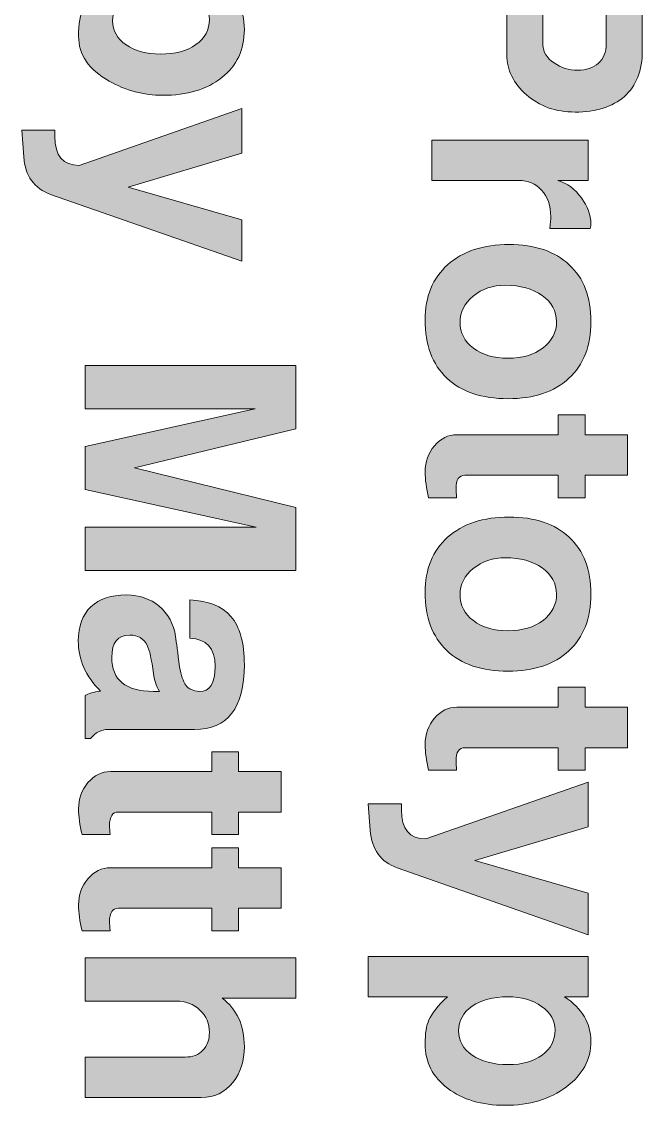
# Model space of a CAD drawing. Header units: inches. Extents: x 0.5 to 38, y -22.4 to -0.5.
# Drawn here: x 1.2889 to 1.5576, y -20.9242 to -20.4549 of the extents above; entities that cross this region are included whole.
import ezdxf

# ---------------------------------------------------------------- set-up
doc = ezdxf.new("R2010")
doc.units = ezdxf.units.IN
doc.header["$MEASUREMENT"] = 0
doc.layers.add('Layer 3', color=7, linetype='Continuous')

# ---------------------------------------------------------------- blocks, each defined once
blk = doc.blocks.new('block 6')
at = {"layer": 'Layer 3', "true_color": 0xed1f24}
h = blk.add_hatch(color=240, dxfattribs=at)
h.dxf.hatch_style = 2
edge = h.paths.add_edge_path()
edge.add_spline(control_points=[(1.34995, -20.48676), (1.34178, -20.48676), (1.33407, -20.48473), (1.32682, -20.48065), (1.31799, -20.47564), (1.31357, -20.46914), (1.31357, -20.46114), (1.31357, -20.45597), (1.31432, -20.45171), (1.31582, -20.44839), (1.31724, -20.44548), (1.31961, -20.4426), (1.32294, -20.43977), (1.32294, -20.43977), (1.31645, -20.43977), (1.31645, -20.43977), (1.31645, -20.43977), (1.31645, -20.42227), (1.31645, -20.42227), (1.31645, -20.42227), (1.40757, -20.42227), (1.40757, -20.42227), (1.40757, -20.42227), (1.40757, -20.43977), (1.40757, -20.43977), (1.40757, -20.43977), (1.3752, -20.43977), (1.3752, -20.43977), (1.38194, -20.44301), (1.38532, -20.44919), (1.38532, -20.45827), (1.38532, -20.46701), (1.38207, -20.47396), (1.37557, -20.47909), (1.36907, -20.48421), (1.36053, -20.48676), (1.34995, -20.48676)], knot_values=[0, 0, 0, 0, 1, 1, 1, 2, 2, 2, 3, 3, 3, 4, 4, 4, 5, 5, 5, 6, 6, 6, 7, 7, 7, 8, 8, 8, 9, 9, 9, 10, 10, 10, 11, 11, 11, 12, 12, 12, 12], degree=3, periodic=1)
edge = h.paths.add_edge_path()
edge.add_spline(control_points=[(1.34894, -20.46889), (1.35536, -20.46889), (1.36051, -20.46753), (1.36439, -20.46479), (1.36826, -20.46205), (1.3702, -20.45844), (1.3702, -20.45395), (1.3702, -20.45006), (1.36822, -20.44672), (1.36426, -20.44393), (1.3603, -20.44116), (1.35532, -20.43977), (1.34932, -20.43977), (1.34315, -20.43977), (1.33811, -20.44113), (1.33419, -20.44387), (1.33028, -20.44661), (1.32832, -20.45017), (1.32832, -20.45458), (1.32832, -20.45881), (1.33026, -20.46225), (1.33413, -20.46491), (1.33801, -20.46756), (1.34295, -20.46889), (1.34894, -20.46889)], knot_values=[0, 0, 0, 0, 1, 1, 1, 2, 2, 2, 3, 3, 3, 4, 4, 4, 5, 5, 5, 6, 6, 6, 7, 7, 7, 8, 8, 8, 8], degree=3, periodic=1)
h = blk.add_hatch(color=240, dxfattribs=at)
h.dxf.hatch_style = 2
edge = h.paths.add_edge_path()
edge.add_spline(control_points=[(1.52844, -20.49402), (1.52003, -20.49402), (1.51301, -20.49151), (1.50738, -20.48652), (1.50176, -20.48153), (1.49894, -20.47578), (1.49894, -20.46927), (1.49894, -20.46927), (1.49894, -20.44314), (1.49894, -20.44314), (1.49894, -20.44314), (1.46644, -20.44314), (1.46644, -20.44314), (1.46644, -20.44314), (1.46644, -20.4244), (1.46644, -20.4244), (1.46644, -20.4244), (1.55757, -20.4244), (1.55757, -20.4244), (1.55757, -20.4244), (1.55757, -20.46726), (1.55757, -20.46726), (1.55757, -20.4761), (1.55499, -20.48277), (1.54982, -20.48726), (1.54465, -20.49177), (1.53752, -20.49402), (1.52844, -20.49402)], knot_values=[0, 0, 0, 0, 1, 1, 1, 2, 2, 2, 3, 3, 3, 4, 4, 4, 5, 5, 5, 6, 6, 6, 7, 7, 7, 8, 8, 8, 9, 9, 9, 9], degree=3, periodic=1)
edge = h.paths.add_edge_path()
edge.add_spline(control_points=[(1.52957, -20.47588), (1.53332, -20.47588), (1.53632, -20.47489), (1.53857, -20.4729), (1.54082, -20.47089), (1.54194, -20.4681), (1.54194, -20.46452), (1.54194, -20.46452), (1.54194, -20.44314), (1.54194, -20.44314), (1.54194, -20.44314), (1.51457, -20.44314), (1.51457, -20.44314), (1.51457, -20.44314), (1.51457, -20.46501), (1.51457, -20.46501), (1.51457, -20.46802), (1.51619, -20.47059), (1.51944, -20.47276), (1.52245, -20.47485), (1.52582, -20.47588), (1.52957, -20.47588)], knot_values=[0, 0, 0, 0, 1, 1, 1, 2, 2, 2, 3, 3, 3, 4, 4, 4, 5, 5, 5, 6, 6, 6, 7, 7, 7, 7], degree=3, periodic=1)
h = blk.add_hatch(color=240, dxfattribs=at)
h.dxf.hatch_style = 2
edge = h.paths.add_edge_path()
edge.add_spline(control_points=[(1.3842, -20.55865), (1.3842, -20.55865), (1.30145, -20.52965), (1.30145, -20.52965), (1.29437, -20.52714), (1.29049, -20.52173), (1.28982, -20.5134), (1.28982, -20.5134), (1.28895, -20.5019), (1.28895, -20.5019), (1.28895, -20.5019), (1.30332, -20.5019), (1.30332, -20.5019), (1.30332, -20.5019), (1.30332, -20.50452), (1.30332, -20.50452), (1.30332, -20.51294), (1.30682, -20.51714), (1.31382, -20.51714), (1.31382, -20.51714), (1.3842, -20.49251), (1.3842, -20.49251), (1.3842, -20.49251), (1.3842, -20.51188), (1.3842, -20.51188), (1.3842, -20.51188), (1.33507, -20.52652), (1.33507, -20.52652), (1.33507, -20.52652), (1.3842, -20.54064), (1.3842, -20.54064), (1.3842, -20.54064), (1.3842, -20.55865), (1.3842, -20.55865)], knot_values=[0, 0, 0, 0, 1, 1, 1, 2, 2, 2, 3, 3, 3, 4, 4, 4, 5, 5, 5, 6, 6, 6, 7, 7, 7, 8, 8, 8, 9, 9, 9, 10, 10, 10, 11, 11, 11, 11], degree=3, periodic=1)
h = blk.add_hatch(color=240, dxfattribs=at)
h.dxf.hatch_style = 2
edge = h.paths.add_edge_path()
edge.add_spline(control_points=[(1.51757, -20.54451), (1.51782, -20.54218), (1.51794, -20.54047), (1.51794, -20.53939), (1.51794, -20.53448), (1.51663, -20.53063), (1.514, -20.52783), (1.51138, -20.52504), (1.50807, -20.52364), (1.50407, -20.52364), (1.50407, -20.52364), (1.46644, -20.52364), (1.46644, -20.52364), (1.46644, -20.52364), (1.46644, -20.50613), (1.46644, -20.50613), (1.46644, -20.50613), (1.53419, -20.50613), (1.53419, -20.50613), (1.53419, -20.50613), (1.53419, -20.52364), (1.53419, -20.52364), (1.53419, -20.52364), (1.52107, -20.52364), (1.52107, -20.52364), (1.52507, -20.52489), (1.52844, -20.5274), (1.5312, -20.53114), (1.53394, -20.53488), (1.53532, -20.53864), (1.53532, -20.5424), (1.53532, -20.54281), (1.53524, -20.54351), (1.53507, -20.54451), (1.53507, -20.54451), (1.51757, -20.54451), (1.51757, -20.54451)], knot_values=[0, 0, 0, 0, 1, 1, 1, 2, 2, 2, 3, 3, 3, 4, 4, 4, 5, 5, 5, 6, 6, 6, 7, 7, 7, 8, 8, 8, 9, 9, 9, 10, 10, 10, 11, 11, 11, 12, 12, 12, 12], degree=3, periodic=1)
h = blk.add_hatch(color=240, dxfattribs=at)
h.dxf.hatch_style = 2
edge = h.paths.add_edge_path()
edge.add_spline(control_points=[(1.49944, -20.61814), (1.48802, -20.61814), (1.47919, -20.61515), (1.47294, -20.60921), (1.4667, -20.60324), (1.46357, -20.59485), (1.46357, -20.58401), (1.46357, -20.57392), (1.46682, -20.56597), (1.47332, -20.56014), (1.47982, -20.55431), (1.48869, -20.55139), (1.49995, -20.55139), (1.51103, -20.55139), (1.51969, -20.55431), (1.52595, -20.56014), (1.53219, -20.56597), (1.53532, -20.57418), (1.53532, -20.58477), (1.53532, -20.59527), (1.53215, -20.60346), (1.52582, -20.60932), (1.51948, -20.61521), (1.51069, -20.61814), (1.49944, -20.61814)], knot_values=[0, 0, 0, 0, 1, 1, 1, 2, 2, 2, 3, 3, 3, 4, 4, 4, 5, 5, 5, 6, 6, 6, 7, 7, 7, 8, 8, 8, 8], degree=3, periodic=1)
edge = h.paths.add_edge_path()
edge.add_spline(control_points=[(1.49938, -20.60064), (1.50562, -20.60064), (1.51068, -20.59915), (1.51459, -20.59614), (1.51849, -20.59314), (1.52045, -20.58936), (1.52045, -20.58477), (1.52045, -20.58019), (1.51836, -20.57642), (1.51421, -20.57346), (1.51006, -20.5705), (1.50474, -20.56901), (1.49826, -20.56901), (1.49286, -20.56901), (1.48825, -20.57058), (1.48443, -20.5737), (1.4806, -20.57682), (1.47869, -20.58059), (1.47869, -20.58502), (1.47869, -20.5896), (1.48062, -20.59334), (1.48449, -20.59627), (1.48835, -20.59918), (1.49331, -20.60064), (1.49938, -20.60064)], knot_values=[0, 0, 0, 0, 1, 1, 1, 2, 2, 2, 3, 3, 3, 4, 4, 4, 5, 5, 5, 6, 6, 6, 7, 7, 7, 8, 8, 8, 8], degree=3, periodic=1)
h = blk.add_hatch(color=240, dxfattribs=at)
h.dxf.hatch_style = 2
h.paths.add_polyline_path([(1.31645, -20.69252), (1.31645, -20.67377), (1.39045, -20.67377), (1.31645, -20.65752), (1.31645, -20.63878), (1.39007, -20.62252), (1.31645, -20.62252), (1.31645, -20.60377), (1.40757, -20.60377), (1.40757, -20.63121), (1.33781, -20.64814), (1.40757, -20.66526), (1.40757, -20.69252)])
h = blk.add_hatch(color=240, dxfattribs=at)
h.dxf.hatch_style = 2
edge = h.paths.add_edge_path()
edge.add_spline(control_points=[(1.46507, -20.66102), (1.46407, -20.65693), (1.46357, -20.65323), (1.46357, -20.6499), (1.46357, -20.64548), (1.46493, -20.64168), (1.46763, -20.63852), (1.47034, -20.63536), (1.47357, -20.63376), (1.47732, -20.63376), (1.47732, -20.63376), (1.52119, -20.63376), (1.52119, -20.63376), (1.52119, -20.63376), (1.52119, -20.62514), (1.52119, -20.62514), (1.52119, -20.62514), (1.53282, -20.62514), (1.53282, -20.62514), (1.53282, -20.62514), (1.53282, -20.63376), (1.53282, -20.63376), (1.53282, -20.63376), (1.55119, -20.63376), (1.55119, -20.63376), (1.55119, -20.63376), (1.55119, -20.65127), (1.55119, -20.65127), (1.55119, -20.65127), (1.53282, -20.65127), (1.53282, -20.65127), (1.53282, -20.65127), (1.53282, -20.66102), (1.53282, -20.66102), (1.53282, -20.66102), (1.52119, -20.66102), (1.52119, -20.66102), (1.52119, -20.66102), (1.52119, -20.65127), (1.52119, -20.65127), (1.52119, -20.65127), (1.48082, -20.65127), (1.48082, -20.65127), (1.47824, -20.65127), (1.47694, -20.65323), (1.47694, -20.65715), (1.47702, -20.65807), (1.47711, -20.65936), (1.47719, -20.66102), (1.47719, -20.66102), (1.46507, -20.66102), (1.46507, -20.66102)], knot_values=[0, 0, 0, 0, 1, 1, 1, 2, 2, 2, 3, 3, 3, 4, 4, 4, 5, 5, 5, 6, 6, 6, 7, 7, 7, 8, 8, 8, 9, 9, 9, 10, 10, 10, 11, 11, 11, 12, 12, 12, 13, 13, 13, 14, 14, 14, 15, 15, 15, 16, 16, 16, 17, 17, 17, 17], degree=3, periodic=1)
h = blk.add_hatch(color=240, dxfattribs=at)
h.dxf.hatch_style = 2
edge = h.paths.add_edge_path()
edge.add_spline(control_points=[(1.49944, -20.73615), (1.48802, -20.73615), (1.47919, -20.73317), (1.47294, -20.72721), (1.4667, -20.72125), (1.46357, -20.71286), (1.46357, -20.70201), (1.46357, -20.69194), (1.46682, -20.68397), (1.47332, -20.67814), (1.47982, -20.67231), (1.48869, -20.66941), (1.49995, -20.66941), (1.51103, -20.66941), (1.51969, -20.67231), (1.52595, -20.67814), (1.53219, -20.68397), (1.53532, -20.69219), (1.53532, -20.70277), (1.53532, -20.71327), (1.53215, -20.72146), (1.52582, -20.72734), (1.51948, -20.73321), (1.51069, -20.73615), (1.49944, -20.73615)], knot_values=[0, 0, 0, 0, 1, 1, 1, 2, 2, 2, 3, 3, 3, 4, 4, 4, 5, 5, 5, 6, 6, 6, 7, 7, 7, 8, 8, 8, 8], degree=3, periodic=1)
edge = h.paths.add_edge_path()
edge.add_spline(control_points=[(1.49938, -20.71864), (1.50562, -20.71864), (1.51068, -20.71715), (1.51459, -20.71414), (1.51849, -20.71115), (1.52045, -20.70736), (1.52045, -20.70277), (1.52045, -20.69819), (1.51836, -20.69442), (1.51421, -20.69146), (1.51006, -20.6885), (1.50474, -20.68703), (1.49826, -20.68703), (1.49286, -20.68703), (1.48825, -20.68859), (1.48443, -20.6917), (1.4806, -20.69484), (1.47869, -20.69859), (1.47869, -20.70302), (1.47869, -20.7076), (1.48062, -20.71136), (1.48449, -20.71427), (1.48835, -20.71719), (1.49331, -20.71864), (1.49938, -20.71864)], knot_values=[0, 0, 0, 0, 1, 1, 1, 2, 2, 2, 3, 3, 3, 4, 4, 4, 5, 5, 5, 6, 6, 6, 7, 7, 7, 8, 8, 8, 8], degree=3, periodic=1)
h = blk.add_hatch(color=240, dxfattribs=at)
h.dxf.hatch_style = 2
edge = h.paths.add_edge_path()
edge.add_spline(control_points=[(1.31645, -20.76527), (1.31645, -20.76527), (1.31645, -20.74665), (1.31645, -20.74665), (1.31778, -20.74582), (1.31999, -20.74519), (1.32307, -20.74476), (1.31666, -20.73836), (1.31345, -20.73115), (1.31345, -20.72314), (1.31345, -20.71665), (1.31526, -20.7117), (1.31888, -20.70828), (1.32251, -20.70486), (1.32766, -20.70315), (1.33432, -20.70315), (1.33982, -20.70315), (1.34453, -20.70478), (1.34845, -20.70802), (1.35236, -20.71126), (1.35474, -20.71564), (1.35557, -20.72114), (1.3559, -20.72373), (1.35649, -20.72811), (1.35732, -20.73427), (1.3579, -20.73793), (1.3588, -20.74059), (1.36001, -20.74221), (1.36122, -20.74384), (1.36315, -20.74474), (1.36582, -20.7449), (1.3704, -20.74514), (1.37269, -20.74152), (1.37269, -20.73402), (1.37269, -20.72618), (1.36903, -20.72214), (1.36169, -20.7219), (1.36169, -20.7219), (1.36169, -20.70527), (1.36169, -20.70527), (1.3697, -20.70559), (1.37564, -20.70801), (1.37951, -20.71246), (1.38338, -20.71692), (1.38532, -20.7239), (1.38532, -20.7334), (1.38532, -20.75206), (1.37811, -20.76139), (1.36369, -20.76139), (1.36369, -20.76139), (1.32632, -20.76139), (1.32632, -20.76139), (1.3234, -20.76139), (1.32086, -20.7627), (1.3187, -20.76527), (1.3187, -20.76527), (1.31645, -20.76527), (1.31645, -20.76527)], knot_values=[0, 0, 0, 0, 1, 1, 1, 2, 2, 2, 3, 3, 3, 4, 4, 4, 5, 5, 5, 6, 6, 6, 7, 7, 7, 8, 8, 8, 9, 9, 9, 10, 10, 10, 11, 11, 11, 12, 12, 12, 13, 13, 13, 14, 14, 14, 15, 15, 15, 16, 16, 16, 17, 17, 17, 18, 18, 18, 19, 19, 19, 19], degree=3, periodic=1)
edge = h.paths.add_edge_path()
edge.add_spline(control_points=[(1.34595, -20.7449), (1.34595, -20.7449), (1.34857, -20.7449), (1.34857, -20.7449), (1.34715, -20.74238), (1.34628, -20.73983), (1.34595, -20.73722), (1.34519, -20.73112), (1.34428, -20.72702), (1.34319, -20.72492), (1.34178, -20.72198), (1.33928, -20.72051), (1.3357, -20.72051), (1.33053, -20.72051), (1.32795, -20.72374), (1.32795, -20.7302), (1.32795, -20.73999), (1.33394, -20.7449), (1.34595, -20.7449)], knot_values=[0, 0, 0, 0, 1, 1, 1, 2, 2, 2, 3, 3, 3, 4, 4, 4, 5, 5, 5, 6, 6, 6, 6], degree=3, periodic=1)
h = blk.add_hatch(color=240, dxfattribs=at)
h.dxf.hatch_style = 2
edge = h.paths.add_edge_path()
edge.add_spline(control_points=[(1.46507, -20.77903), (1.46407, -20.77493), (1.46357, -20.77123), (1.46357, -20.7679), (1.46357, -20.76348), (1.46493, -20.75968), (1.46763, -20.75652), (1.47034, -20.75336), (1.47357, -20.75176), (1.47732, -20.75176), (1.47732, -20.75176), (1.52119, -20.75176), (1.52119, -20.75176), (1.52119, -20.75176), (1.52119, -20.74314), (1.52119, -20.74314), (1.52119, -20.74314), (1.53282, -20.74314), (1.53282, -20.74314), (1.53282, -20.74314), (1.53282, -20.75176), (1.53282, -20.75176), (1.53282, -20.75176), (1.55119, -20.75176), (1.55119, -20.75176), (1.55119, -20.75176), (1.55119, -20.76927), (1.55119, -20.76927), (1.55119, -20.76927), (1.53282, -20.76927), (1.53282, -20.76927), (1.53282, -20.76927), (1.53282, -20.77903), (1.53282, -20.77903), (1.53282, -20.77903), (1.52119, -20.77903), (1.52119, -20.77903), (1.52119, -20.77903), (1.52119, -20.76927), (1.52119, -20.76927), (1.52119, -20.76927), (1.48082, -20.76927), (1.48082, -20.76927), (1.47824, -20.76927), (1.47694, -20.77123), (1.47694, -20.77515), (1.47702, -20.77607), (1.47711, -20.77736), (1.47719, -20.77903), (1.47719, -20.77903), (1.46507, -20.77903), (1.46507, -20.77903)], knot_values=[0, 0, 0, 0, 1, 1, 1, 2, 2, 2, 3, 3, 3, 4, 4, 4, 5, 5, 5, 6, 6, 6, 7, 7, 7, 8, 8, 8, 9, 9, 9, 10, 10, 10, 11, 11, 11, 12, 12, 12, 13, 13, 13, 14, 14, 14, 15, 15, 15, 16, 16, 16, 17, 17, 17, 17], degree=3, periodic=1)
h = blk.add_hatch(color=240, dxfattribs=at)
h.dxf.hatch_style = 2
edge = h.paths.add_edge_path()
edge.add_spline(control_points=[(1.31507, -20.80691), (1.31407, -20.80282), (1.31357, -20.7991), (1.31357, -20.79578), (1.31357, -20.79137), (1.31493, -20.78757), (1.31763, -20.7844), (1.32034, -20.78124), (1.32357, -20.77965), (1.32732, -20.77965), (1.32732, -20.77965), (1.3712, -20.77965), (1.3712, -20.77965), (1.3712, -20.77965), (1.3712, -20.77102), (1.3712, -20.77102), (1.3712, -20.77102), (1.38282, -20.77102), (1.38282, -20.77102), (1.38282, -20.77102), (1.38282, -20.77965), (1.38282, -20.77965), (1.38282, -20.77965), (1.4012, -20.77965), (1.4012, -20.77965), (1.4012, -20.77965), (1.4012, -20.79715), (1.4012, -20.79715), (1.4012, -20.79715), (1.38282, -20.79715), (1.38282, -20.79715), (1.38282, -20.79715), (1.38282, -20.80691), (1.38282, -20.80691), (1.38282, -20.80691), (1.3712, -20.80691), (1.3712, -20.80691), (1.3712, -20.80691), (1.3712, -20.79715), (1.3712, -20.79715), (1.3712, -20.79715), (1.33082, -20.79715), (1.33082, -20.79715), (1.32824, -20.79715), (1.32694, -20.7991), (1.32694, -20.80303), (1.32703, -20.80394), (1.32711, -20.80523), (1.3272, -20.80691), (1.3272, -20.80691), (1.31507, -20.80691), (1.31507, -20.80691)], knot_values=[0, 0, 0, 0, 1, 1, 1, 2, 2, 2, 3, 3, 3, 4, 4, 4, 5, 5, 5, 6, 6, 6, 7, 7, 7, 8, 8, 8, 9, 9, 9, 10, 10, 10, 11, 11, 11, 12, 12, 12, 13, 13, 13, 14, 14, 14, 15, 15, 15, 16, 16, 16, 17, 17, 17, 17], degree=3, periodic=1)
h = blk.add_hatch(color=240, dxfattribs=at)
h.dxf.hatch_style = 2
edge = h.paths.add_edge_path()
edge.add_spline(control_points=[(1.53419, -20.85027), (1.53419, -20.85027), (1.45144, -20.82128), (1.45144, -20.82128), (1.44436, -20.81877), (1.44048, -20.81335), (1.43982, -20.80503), (1.43982, -20.80503), (1.43894, -20.79352), (1.43894, -20.79352), (1.43894, -20.79352), (1.45332, -20.79352), (1.45332, -20.79352), (1.45332, -20.79352), (1.45332, -20.79614), (1.45332, -20.79614), (1.45332, -20.80457), (1.45682, -20.80878), (1.46382, -20.80878), (1.46382, -20.80878), (1.53419, -20.78415), (1.53419, -20.78415), (1.53419, -20.78415), (1.53419, -20.80352), (1.53419, -20.80352), (1.53419, -20.80352), (1.48507, -20.81814), (1.48507, -20.81814), (1.48507, -20.81814), (1.53419, -20.83228), (1.53419, -20.83228), (1.53419, -20.83228), (1.53419, -20.85027), (1.53419, -20.85027)], knot_values=[0, 0, 0, 0, 1, 1, 1, 2, 2, 2, 3, 3, 3, 4, 4, 4, 5, 5, 5, 6, 6, 6, 7, 7, 7, 8, 8, 8, 9, 9, 9, 10, 10, 10, 11, 11, 11, 11], degree=3, periodic=1)
h = blk.add_hatch(color=240, dxfattribs=at)
h.dxf.hatch_style = 2
edge = h.paths.add_edge_path()
edge.add_spline(control_points=[(1.31507, -20.84852), (1.31407, -20.84444), (1.31357, -20.84074), (1.31357, -20.8374), (1.31357, -20.83298), (1.31493, -20.8292), (1.31763, -20.82604), (1.32034, -20.82286), (1.32357, -20.82128), (1.32732, -20.82128), (1.32732, -20.82128), (1.3712, -20.82128), (1.3712, -20.82128), (1.3712, -20.82128), (1.3712, -20.81265), (1.3712, -20.81265), (1.3712, -20.81265), (1.38282, -20.81265), (1.38282, -20.81265), (1.38282, -20.81265), (1.38282, -20.82128), (1.38282, -20.82128), (1.38282, -20.82128), (1.4012, -20.82128), (1.4012, -20.82128), (1.4012, -20.82128), (1.4012, -20.83879), (1.4012, -20.83879), (1.4012, -20.83879), (1.38282, -20.83879), (1.38282, -20.83879), (1.38282, -20.83879), (1.38282, -20.84852), (1.38282, -20.84852), (1.38282, -20.84852), (1.3712, -20.84852), (1.3712, -20.84852), (1.3712, -20.84852), (1.3712, -20.83879), (1.3712, -20.83879), (1.3712, -20.83879), (1.33082, -20.83879), (1.33082, -20.83879), (1.32824, -20.83879), (1.32694, -20.84074), (1.32694, -20.84465), (1.32703, -20.84557), (1.32711, -20.84687), (1.3272, -20.84852), (1.3272, -20.84852), (1.31507, -20.84852), (1.31507, -20.84852)], knot_values=[0, 0, 0, 0, 1, 1, 1, 2, 2, 2, 3, 3, 3, 4, 4, 4, 5, 5, 5, 6, 6, 6, 7, 7, 7, 8, 8, 8, 9, 9, 9, 10, 10, 10, 11, 11, 11, 12, 12, 12, 13, 13, 13, 14, 14, 14, 15, 15, 15, 16, 16, 16, 17, 17, 17, 17], degree=3, periodic=1)
h = blk.add_hatch(color=240, dxfattribs=at)
h.dxf.hatch_style = 2
edge = h.paths.add_edge_path()
edge.add_spline(control_points=[(1.31645, -20.92078), (1.31645, -20.92078), (1.31645, -20.90327), (1.31645, -20.90327), (1.31645, -20.90327), (1.35967, -20.90327), (1.35967, -20.90327), (1.36293, -20.90327), (1.3655, -20.90228), (1.36738, -20.90028), (1.36926, -20.89827), (1.3702, -20.89572), (1.3702, -20.89265), (1.3702, -20.88873), (1.36884, -20.88547), (1.36612, -20.88289), (1.36341, -20.88032), (1.36001, -20.87901), (1.35592, -20.87901), (1.35592, -20.87901), (1.31645, -20.87901), (1.31645, -20.87901), (1.31645, -20.87901), (1.31645, -20.86027), (1.31645, -20.86027), (1.31645, -20.86027), (1.40757, -20.86027), (1.40757, -20.86027), (1.40757, -20.86027), (1.40757, -20.87777), (1.40757, -20.87777), (1.40757, -20.87777), (1.3757, -20.87777), (1.3757, -20.87777), (1.38211, -20.88251), (1.38532, -20.88951), (1.38532, -20.89876), (1.38532, -20.90485), (1.38369, -20.90998), (1.38045, -20.91414), (1.37695, -20.91857), (1.37236, -20.92078), (1.3667, -20.92078), (1.3667, -20.92078), (1.31645, -20.92078), (1.31645, -20.92078)], knot_values=[0, 0, 0, 0, 1, 1, 1, 2, 2, 2, 3, 3, 3, 4, 4, 4, 5, 5, 5, 6, 6, 6, 7, 7, 7, 8, 8, 8, 9, 9, 9, 10, 10, 10, 11, 11, 11, 12, 12, 12, 13, 13, 13, 14, 14, 14, 15, 15, 15, 15], degree=3, periodic=1)
h = blk.add_hatch(color=240, dxfattribs=at)
h.dxf.hatch_style = 2
edge = h.paths.add_edge_path()
edge.add_spline(control_points=[(1.49807, -20.92415), (1.48807, -20.92415), (1.47982, -20.92169), (1.47332, -20.91678), (1.46682, -20.91187), (1.46357, -20.90544), (1.46357, -20.89752), (1.46357, -20.89303), (1.46411, -20.88957), (1.4652, -20.88715), (1.46644, -20.8843), (1.46911, -20.88098), (1.47319, -20.87714), (1.47319, -20.87714), (1.43894, -20.87714), (1.43894, -20.87714), (1.43894, -20.87714), (1.43894, -20.85965), (1.43894, -20.85965), (1.43894, -20.85965), (1.53419, -20.85965), (1.53419, -20.85965), (1.53419, -20.85965), (1.53419, -20.87714), (1.53419, -20.87714), (1.53419, -20.87714), (1.52395, -20.87714), (1.52395, -20.87714), (1.53153, -20.88223), (1.53532, -20.88864), (1.53532, -20.8964), (1.53532, -20.90432), (1.53178, -20.91092), (1.52469, -20.91621), (1.51761, -20.9215), (1.50873, -20.92415), (1.49807, -20.92415)], knot_values=[0, 0, 0, 0, 1, 1, 1, 2, 2, 2, 3, 3, 3, 4, 4, 4, 5, 5, 5, 6, 6, 6, 7, 7, 7, 8, 8, 8, 9, 9, 9, 10, 10, 10, 11, 11, 11, 12, 12, 12, 12], degree=3, periodic=1)
edge = h.paths.add_edge_path()
edge.add_spline(control_points=[(1.49957, -20.90652), (1.50565, -20.90652), (1.51055, -20.90515), (1.51426, -20.9024), (1.51796, -20.89966), (1.51982, -20.89602), (1.51982, -20.89152), (1.51982, -20.88753), (1.51788, -20.88413), (1.514, -20.88133), (1.51013, -20.87854), (1.50528, -20.87714), (1.49944, -20.87714), (1.49303, -20.87714), (1.48786, -20.8785), (1.48394, -20.88121), (1.48003, -20.88392), (1.47807, -20.88748), (1.47807, -20.8919), (1.47807, -20.89623), (1.48003, -20.89975), (1.48394, -20.90245), (1.48786, -20.90516), (1.49307, -20.90652), (1.49957, -20.90652)], knot_values=[0, 0, 0, 0, 1, 1, 1, 2, 2, 2, 3, 3, 3, 4, 4, 4, 5, 5, 5, 6, 6, 6, 7, 7, 7, 8, 8, 8, 8], degree=3, periodic=1)
at = {"layer": 'Layer 3', "lineweight": 0}
blk.add_lwpolyline([(1.31645, -20.69252), (1.31645, -20.67377), (1.39045, -20.67377), (1.31645, -20.65752), (1.31645, -20.63878), (1.39007, -20.62252), (1.31645, -20.62252), (1.31645, -20.60377), (1.40757, -20.60377), (1.40757, -20.63121), (1.33781, -20.64814), (1.40757, -20.66526), (1.40757, -20.69252), (1.31645, -20.69252)], dxfattribs=at)
for points, knots in [([(1.34995, -20.48676), (1.34178, -20.48676), (1.33407, -20.48473), (1.32682, -20.48065), (1.31799, -20.47564), (1.31357, -20.46914), (1.31357, -20.46114), (1.31357, -20.45597), (1.31432, -20.45171), (1.31582, -20.44839), (1.31724, -20.44548), (1.31961, -20.4426), (1.32294, -20.43977), (1.32294, -20.43977), (1.31645, -20.43977), (1.31645, -20.43977), (1.31645, -20.43977), (1.31645, -20.42227), (1.31645, -20.42227), (1.31645, -20.42227), (1.40757, -20.42227), (1.40757, -20.42227), (1.40757, -20.42227), (1.40757, -20.43977), (1.40757, -20.43977), (1.40757, -20.43977), (1.3752, -20.43977), (1.3752, -20.43977), (1.38194, -20.44301), (1.38532, -20.44919), (1.38532, -20.45827), (1.38532, -20.46701), (1.38207, -20.47396), (1.37557, -20.47909), (1.36907, -20.48421), (1.36053, -20.48676), (1.34995, -20.48676)], [0, 0, 0, 0, 1, 1, 1, 2, 2, 2, 3, 3, 3, 4, 4, 4, 5, 5, 5, 6, 6, 6, 7, 7, 7, 8, 8, 8, 9, 9, 9, 10, 10, 10, 11, 11, 11, 12, 12, 12, 12]), ([(1.52844, -20.49402), (1.52003, -20.49402), (1.51301, -20.49151), (1.50738, -20.48652), (1.50176, -20.48153), (1.49894, -20.47578), (1.49894, -20.46927), (1.49894, -20.46927), (1.49894, -20.44314), (1.49894, -20.44314), (1.49894, -20.44314), (1.46644, -20.44314), (1.46644, -20.44314), (1.46644, -20.44314), (1.46644, -20.4244), (1.46644, -20.4244), (1.46644, -20.4244), (1.55757, -20.4244), (1.55757, -20.4244), (1.55757, -20.4244), (1.55757, -20.46726), (1.55757, -20.46726), (1.55757, -20.4761), (1.55499, -20.48277), (1.54982, -20.48726), (1.54465, -20.49177), (1.53752, -20.49402), (1.52844, -20.49402)], [0, 0, 0, 0, 1, 1, 1, 2, 2, 2, 3, 3, 3, 4, 4, 4, 5, 5, 5, 6, 6, 6, 7, 7, 7, 8, 8, 8, 9, 9, 9, 9]), ([(1.34894, -20.46889), (1.35536, -20.46889), (1.36051, -20.46753), (1.36439, -20.46479), (1.36826, -20.46205), (1.3702, -20.45844), (1.3702, -20.45395), (1.3702, -20.45006), (1.36822, -20.44672), (1.36426, -20.44393), (1.3603, -20.44116), (1.35532, -20.43977), (1.34932, -20.43977), (1.34315, -20.43977), (1.33811, -20.44113), (1.33419, -20.44387), (1.33028, -20.44661), (1.32832, -20.45017), (1.32832, -20.45458), (1.32832, -20.45881), (1.33026, -20.46225), (1.33413, -20.46491), (1.33801, -20.46756), (1.34295, -20.46889), (1.34894, -20.46889)], [0, 0, 0, 0, 1, 1, 1, 2, 2, 2, 3, 3, 3, 4, 4, 4, 5, 5, 5, 6, 6, 6, 7, 7, 7, 8, 8, 8, 8]), ([(1.52957, -20.47588), (1.53332, -20.47588), (1.53632, -20.47489), (1.53857, -20.4729), (1.54082, -20.47089), (1.54194, -20.4681), (1.54194, -20.46452), (1.54194, -20.46452), (1.54194, -20.44314), (1.54194, -20.44314), (1.54194, -20.44314), (1.51457, -20.44314), (1.51457, -20.44314), (1.51457, -20.44314), (1.51457, -20.46501), (1.51457, -20.46501), (1.51457, -20.46802), (1.51619, -20.47059), (1.51944, -20.47276), (1.52245, -20.47485), (1.52582, -20.47588), (1.52957, -20.47588)], [0, 0, 0, 0, 1, 1, 1, 2, 2, 2, 3, 3, 3, 4, 4, 4, 5, 5, 5, 6, 6, 6, 7, 7, 7, 7]), ([(1.3842, -20.55865), (1.3842, -20.55865), (1.30145, -20.52965), (1.30145, -20.52965), (1.29437, -20.52714), (1.29049, -20.52173), (1.28982, -20.5134), (1.28982, -20.5134), (1.28895, -20.5019), (1.28895, -20.5019), (1.28895, -20.5019), (1.30332, -20.5019), (1.30332, -20.5019), (1.30332, -20.5019), (1.30332, -20.50452), (1.30332, -20.50452), (1.30332, -20.51294), (1.30682, -20.51714), (1.31382, -20.51714), (1.31382, -20.51714), (1.3842, -20.49251), (1.3842, -20.49251), (1.3842, -20.49251), (1.3842, -20.51188), (1.3842, -20.51188), (1.3842, -20.51188), (1.33507, -20.52652), (1.33507, -20.52652), (1.33507, -20.52652), (1.3842, -20.54064), (1.3842, -20.54064), (1.3842, -20.54064), (1.3842, -20.55865), (1.3842, -20.55865)], [0, 0, 0, 0, 1, 1, 1, 2, 2, 2, 3, 3, 3, 4, 4, 4, 5, 5, 5, 6, 6, 6, 7, 7, 7, 8, 8, 8, 9, 9, 9, 10, 10, 10, 11, 11, 11, 11]), ([(1.51757, -20.54451), (1.51782, -20.54218), (1.51794, -20.54047), (1.51794, -20.53939), (1.51794, -20.53448), (1.51663, -20.53063), (1.514, -20.52783), (1.51138, -20.52504), (1.50807, -20.52364), (1.50407, -20.52364), (1.50407, -20.52364), (1.46644, -20.52364), (1.46644, -20.52364), (1.46644, -20.52364), (1.46644, -20.50613), (1.46644, -20.50613), (1.46644, -20.50613), (1.53419, -20.50613), (1.53419, -20.50613), (1.53419, -20.50613), (1.53419, -20.52364), (1.53419, -20.52364), (1.53419, -20.52364), (1.52107, -20.52364), (1.52107, -20.52364), (1.52507, -20.52489), (1.52844, -20.5274), (1.5312, -20.53114), (1.53394, -20.53488), (1.53532, -20.53864), (1.53532, -20.5424), (1.53532, -20.54281), (1.53524, -20.54351), (1.53507, -20.54451), (1.53507, -20.54451), (1.51757, -20.54451), (1.51757, -20.54451)], [0, 0, 0, 0, 1, 1, 1, 2, 2, 2, 3, 3, 3, 4, 4, 4, 5, 5, 5, 6, 6, 6, 7, 7, 7, 8, 8, 8, 9, 9, 9, 10, 10, 10, 11, 11, 11, 12, 12, 12, 12]), ([(1.49944, -20.61814), (1.48802, -20.61814), (1.47919, -20.61515), (1.47294, -20.60921), (1.4667, -20.60324), (1.46357, -20.59485), (1.46357, -20.58401), (1.46357, -20.57392), (1.46682, -20.56597), (1.47332, -20.56014), (1.47982, -20.55431), (1.48869, -20.55139), (1.49995, -20.55139), (1.51103, -20.55139), (1.51969, -20.55431), (1.52595, -20.56014), (1.53219, -20.56597), (1.53532, -20.57418), (1.53532, -20.58477), (1.53532, -20.59527), (1.53215, -20.60346), (1.52582, -20.60932), (1.51948, -20.61521), (1.51069, -20.61814), (1.49944, -20.61814)], [0, 0, 0, 0, 1, 1, 1, 2, 2, 2, 3, 3, 3, 4, 4, 4, 5, 5, 5, 6, 6, 6, 7, 7, 7, 8, 8, 8, 8]), ([(1.49938, -20.60064), (1.50562, -20.60064), (1.51068, -20.59915), (1.51459, -20.59614), (1.51849, -20.59314), (1.52045, -20.58936), (1.52045, -20.58477), (1.52045, -20.58019), (1.51836, -20.57642), (1.51421, -20.57346), (1.51006, -20.5705), (1.50474, -20.56901), (1.49826, -20.56901), (1.49286, -20.56901), (1.48825, -20.57058), (1.48443, -20.5737), (1.4806, -20.57682), (1.47869, -20.58059), (1.47869, -20.58502), (1.47869, -20.5896), (1.48062, -20.59334), (1.48449, -20.59627), (1.48835, -20.59918), (1.49331, -20.60064), (1.49938, -20.60064)], [0, 0, 0, 0, 1, 1, 1, 2, 2, 2, 3, 3, 3, 4, 4, 4, 5, 5, 5, 6, 6, 6, 7, 7, 7, 8, 8, 8, 8]), ([(1.46507, -20.66102), (1.46407, -20.65693), (1.46357, -20.65323), (1.46357, -20.6499), (1.46357, -20.64548), (1.46493, -20.64168), (1.46763, -20.63852), (1.47034, -20.63536), (1.47357, -20.63376), (1.47732, -20.63376), (1.47732, -20.63376), (1.52119, -20.63376), (1.52119, -20.63376), (1.52119, -20.63376), (1.52119, -20.62514), (1.52119, -20.62514), (1.52119, -20.62514), (1.53282, -20.62514), (1.53282, -20.62514), (1.53282, -20.62514), (1.53282, -20.63376), (1.53282, -20.63376), (1.53282, -20.63376), (1.55119, -20.63376), (1.55119, -20.63376), (1.55119, -20.63376), (1.55119, -20.65127), (1.55119, -20.65127), (1.55119, -20.65127), (1.53282, -20.65127), (1.53282, -20.65127), (1.53282, -20.65127), (1.53282, -20.66102), (1.53282, -20.66102), (1.53282, -20.66102), (1.52119, -20.66102), (1.52119, -20.66102), (1.52119, -20.66102), (1.52119, -20.65127), (1.52119, -20.65127), (1.52119, -20.65127), (1.48082, -20.65127), (1.48082, -20.65127), (1.47824, -20.65127), (1.47694, -20.65323), (1.47694, -20.65715), (1.47702, -20.65807), (1.47711, -20.65936), (1.47719, -20.66102), (1.47719, -20.66102), (1.46507, -20.66102), (1.46507, -20.66102)], [0, 0, 0, 0, 1, 1, 1, 2, 2, 2, 3, 3, 3, 4, 4, 4, 5, 5, 5, 6, 6, 6, 7, 7, 7, 8, 8, 8, 9, 9, 9, 10, 10, 10, 11, 11, 11, 12, 12, 12, 13, 13, 13, 14, 14, 14, 15, 15, 15, 16, 16, 16, 17, 17, 17, 17]), ([(1.49944, -20.73615), (1.48802, -20.73615), (1.47919, -20.73317), (1.47294, -20.72721), (1.4667, -20.72125), (1.46357, -20.71286), (1.46357, -20.70201), (1.46357, -20.69194), (1.46682, -20.68397), (1.47332, -20.67814), (1.47982, -20.67231), (1.48869, -20.66941), (1.49995, -20.66941), (1.51103, -20.66941), (1.51969, -20.67231), (1.52595, -20.67814), (1.53219, -20.68397), (1.53532, -20.69219), (1.53532, -20.70277), (1.53532, -20.71327), (1.53215, -20.72146), (1.52582, -20.72734), (1.51948, -20.73321), (1.51069, -20.73615), (1.49944, -20.73615)], [0, 0, 0, 0, 1, 1, 1, 2, 2, 2, 3, 3, 3, 4, 4, 4, 5, 5, 5, 6, 6, 6, 7, 7, 7, 8, 8, 8, 8]), ([(1.49938, -20.71864), (1.50562, -20.71864), (1.51068, -20.71715), (1.51459, -20.71414), (1.51849, -20.71115), (1.52045, -20.70736), (1.52045, -20.70277), (1.52045, -20.69819), (1.51836, -20.69442), (1.51421, -20.69146), (1.51006, -20.6885), (1.50474, -20.68703), (1.49826, -20.68703), (1.49286, -20.68703), (1.48825, -20.68859), (1.48443, -20.6917), (1.4806, -20.69484), (1.47869, -20.69859), (1.47869, -20.70302), (1.47869, -20.7076), (1.48062, -20.71136), (1.48449, -20.71427), (1.48835, -20.71719), (1.49331, -20.71864), (1.49938, -20.71864)], [0, 0, 0, 0, 1, 1, 1, 2, 2, 2, 3, 3, 3, 4, 4, 4, 5, 5, 5, 6, 6, 6, 7, 7, 7, 8, 8, 8, 8]), ([(1.31645, -20.76527), (1.31645, -20.76527), (1.31645, -20.74665), (1.31645, -20.74665), (1.31778, -20.74582), (1.31999, -20.74519), (1.32307, -20.74476), (1.31666, -20.73836), (1.31345, -20.73115), (1.31345, -20.72314), (1.31345, -20.71665), (1.31526, -20.7117), (1.31888, -20.70828), (1.32251, -20.70486), (1.32766, -20.70315), (1.33432, -20.70315), (1.33982, -20.70315), (1.34453, -20.70478), (1.34845, -20.70802), (1.35236, -20.71126), (1.35474, -20.71564), (1.35557, -20.72114), (1.3559, -20.72373), (1.35649, -20.72811), (1.35732, -20.73427), (1.3579, -20.73793), (1.3588, -20.74059), (1.36001, -20.74221), (1.36122, -20.74384), (1.36315, -20.74474), (1.36582, -20.7449), (1.3704, -20.74514), (1.37269, -20.74152), (1.37269, -20.73402), (1.37269, -20.72618), (1.36903, -20.72214), (1.36169, -20.7219), (1.36169, -20.7219), (1.36169, -20.70527), (1.36169, -20.70527), (1.3697, -20.70559), (1.37564, -20.70801), (1.37951, -20.71246), (1.38338, -20.71692), (1.38532, -20.7239), (1.38532, -20.7334), (1.38532, -20.75206), (1.37811, -20.76139), (1.36369, -20.76139), (1.36369, -20.76139), (1.32632, -20.76139), (1.32632, -20.76139), (1.3234, -20.76139), (1.32086, -20.7627), (1.3187, -20.76527), (1.3187, -20.76527), (1.31645, -20.76527), (1.31645, -20.76527)], [0, 0, 0, 0, 1, 1, 1, 2, 2, 2, 3, 3, 3, 4, 4, 4, 5, 5, 5, 6, 6, 6, 7, 7, 7, 8, 8, 8, 9, 9, 9, 10, 10, 10, 11, 11, 11, 12, 12, 12, 13, 13, 13, 14, 14, 14, 15, 15, 15, 16, 16, 16, 17, 17, 17, 18, 18, 18, 19, 19, 19, 19]), ([(1.34595, -20.7449), (1.34595, -20.7449), (1.34857, -20.7449), (1.34857, -20.7449), (1.34715, -20.74238), (1.34628, -20.73983), (1.34595, -20.73722), (1.34519, -20.73112), (1.34428, -20.72702), (1.34319, -20.72492), (1.34178, -20.72198), (1.33928, -20.72051), (1.3357, -20.72051), (1.33053, -20.72051), (1.32795, -20.72374), (1.32795, -20.7302), (1.32795, -20.73999), (1.33394, -20.7449), (1.34595, -20.7449)], [0, 0, 0, 0, 1, 1, 1, 2, 2, 2, 3, 3, 3, 4, 4, 4, 5, 5, 5, 6, 6, 6, 6]), ([(1.46507, -20.77903), (1.46407, -20.77493), (1.46357, -20.77123), (1.46357, -20.7679), (1.46357, -20.76348), (1.46493, -20.75968), (1.46763, -20.75652), (1.47034, -20.75336), (1.47357, -20.75176), (1.47732, -20.75176), (1.47732, -20.75176), (1.52119, -20.75176), (1.52119, -20.75176), (1.52119, -20.75176), (1.52119, -20.74314), (1.52119, -20.74314), (1.52119, -20.74314), (1.53282, -20.74314), (1.53282, -20.74314), (1.53282, -20.74314), (1.53282, -20.75176), (1.53282, -20.75176), (1.53282, -20.75176), (1.55119, -20.75176), (1.55119, -20.75176), (1.55119, -20.75176), (1.55119, -20.76927), (1.55119, -20.76927), (1.55119, -20.76927), (1.53282, -20.76927), (1.53282, -20.76927), (1.53282, -20.76927), (1.53282, -20.77903), (1.53282, -20.77903), (1.53282, -20.77903), (1.52119, -20.77903), (1.52119, -20.77903), (1.52119, -20.77903), (1.52119, -20.76927), (1.52119, -20.76927), (1.52119, -20.76927), (1.48082, -20.76927), (1.48082, -20.76927), (1.47824, -20.76927), (1.47694, -20.77123), (1.47694, -20.77515), (1.47702, -20.77607), (1.47711, -20.77736), (1.47719, -20.77903), (1.47719, -20.77903), (1.46507, -20.77903), (1.46507, -20.77903)], [0, 0, 0, 0, 1, 1, 1, 2, 2, 2, 3, 3, 3, 4, 4, 4, 5, 5, 5, 6, 6, 6, 7, 7, 7, 8, 8, 8, 9, 9, 9, 10, 10, 10, 11, 11, 11, 12, 12, 12, 13, 13, 13, 14, 14, 14, 15, 15, 15, 16, 16, 16, 17, 17, 17, 17]), ([(1.31507, -20.80691), (1.31407, -20.80282), (1.31357, -20.7991), (1.31357, -20.79578), (1.31357, -20.79137), (1.31493, -20.78757), (1.31763, -20.7844), (1.32034, -20.78124), (1.32357, -20.77965), (1.32732, -20.77965), (1.32732, -20.77965), (1.3712, -20.77965), (1.3712, -20.77965), (1.3712, -20.77965), (1.3712, -20.77102), (1.3712, -20.77102), (1.3712, -20.77102), (1.38282, -20.77102), (1.38282, -20.77102), (1.38282, -20.77102), (1.38282, -20.77965), (1.38282, -20.77965), (1.38282, -20.77965), (1.4012, -20.77965), (1.4012, -20.77965), (1.4012, -20.77965), (1.4012, -20.79715), (1.4012, -20.79715), (1.4012, -20.79715), (1.38282, -20.79715), (1.38282, -20.79715), (1.38282, -20.79715), (1.38282, -20.80691), (1.38282, -20.80691), (1.38282, -20.80691), (1.3712, -20.80691), (1.3712, -20.80691), (1.3712, -20.80691), (1.3712, -20.79715), (1.3712, -20.79715), (1.3712, -20.79715), (1.33082, -20.79715), (1.33082, -20.79715), (1.32824, -20.79715), (1.32694, -20.7991), (1.32694, -20.80303), (1.32703, -20.80394), (1.32711, -20.80523), (1.3272, -20.80691), (1.3272, -20.80691), (1.31507, -20.80691), (1.31507, -20.80691)], [0, 0, 0, 0, 1, 1, 1, 2, 2, 2, 3, 3, 3, 4, 4, 4, 5, 5, 5, 6, 6, 6, 7, 7, 7, 8, 8, 8, 9, 9, 9, 10, 10, 10, 11, 11, 11, 12, 12, 12, 13, 13, 13, 14, 14, 14, 15, 15, 15, 16, 16, 16, 17, 17, 17, 17]), ([(1.53419, -20.85027), (1.53419, -20.85027), (1.45144, -20.82128), (1.45144, -20.82128), (1.44436, -20.81877), (1.44048, -20.81335), (1.43982, -20.80503), (1.43982, -20.80503), (1.43894, -20.79352), (1.43894, -20.79352), (1.43894, -20.79352), (1.45332, -20.79352), (1.45332, -20.79352), (1.45332, -20.79352), (1.45332, -20.79614), (1.45332, -20.79614), (1.45332, -20.80457), (1.45682, -20.80878), (1.46382, -20.80878), (1.46382, -20.80878), (1.53419, -20.78415), (1.53419, -20.78415), (1.53419, -20.78415), (1.53419, -20.80352), (1.53419, -20.80352), (1.53419, -20.80352), (1.48507, -20.81814), (1.48507, -20.81814), (1.48507, -20.81814), (1.53419, -20.83228), (1.53419, -20.83228), (1.53419, -20.83228), (1.53419, -20.85027), (1.53419, -20.85027)], [0, 0, 0, 0, 1, 1, 1, 2, 2, 2, 3, 3, 3, 4, 4, 4, 5, 5, 5, 6, 6, 6, 7, 7, 7, 8, 8, 8, 9, 9, 9, 10, 10, 10, 11, 11, 11, 11]), ([(1.31507, -20.84852), (1.31407, -20.84444), (1.31357, -20.84074), (1.31357, -20.8374), (1.31357, -20.83298), (1.31493, -20.8292), (1.31763, -20.82604), (1.32034, -20.82286), (1.32357, -20.82128), (1.32732, -20.82128), (1.32732, -20.82128), (1.3712, -20.82128), (1.3712, -20.82128), (1.3712, -20.82128), (1.3712, -20.81265), (1.3712, -20.81265), (1.3712, -20.81265), (1.38282, -20.81265), (1.38282, -20.81265), (1.38282, -20.81265), (1.38282, -20.82128), (1.38282, -20.82128), (1.38282, -20.82128), (1.4012, -20.82128), (1.4012, -20.82128), (1.4012, -20.82128), (1.4012, -20.83879), (1.4012, -20.83879), (1.4012, -20.83879), (1.38282, -20.83879), (1.38282, -20.83879), (1.38282, -20.83879), (1.38282, -20.84852), (1.38282, -20.84852), (1.38282, -20.84852), (1.3712, -20.84852), (1.3712, -20.84852), (1.3712, -20.84852), (1.3712, -20.83879), (1.3712, -20.83879), (1.3712, -20.83879), (1.33082, -20.83879), (1.33082, -20.83879), (1.32824, -20.83879), (1.32694, -20.84074), (1.32694, -20.84465), (1.32703, -20.84557), (1.32711, -20.84687), (1.3272, -20.84852), (1.3272, -20.84852), (1.31507, -20.84852), (1.31507, -20.84852)], [0, 0, 0, 0, 1, 1, 1, 2, 2, 2, 3, 3, 3, 4, 4, 4, 5, 5, 5, 6, 6, 6, 7, 7, 7, 8, 8, 8, 9, 9, 9, 10, 10, 10, 11, 11, 11, 12, 12, 12, 13, 13, 13, 14, 14, 14, 15, 15, 15, 16, 16, 16, 17, 17, 17, 17]), ([(1.31645, -20.92078), (1.31645, -20.92078), (1.31645, -20.90327), (1.31645, -20.90327), (1.31645, -20.90327), (1.35967, -20.90327), (1.35967, -20.90327), (1.36293, -20.90327), (1.3655, -20.90228), (1.36738, -20.90028), (1.36926, -20.89827), (1.3702, -20.89572), (1.3702, -20.89265), (1.3702, -20.88873), (1.36884, -20.88547), (1.36612, -20.88289), (1.36341, -20.88032), (1.36001, -20.87901), (1.35592, -20.87901), (1.35592, -20.87901), (1.31645, -20.87901), (1.31645, -20.87901), (1.31645, -20.87901), (1.31645, -20.86027), (1.31645, -20.86027), (1.31645, -20.86027), (1.40757, -20.86027), (1.40757, -20.86027), (1.40757, -20.86027), (1.40757, -20.87777), (1.40757, -20.87777), (1.40757, -20.87777), (1.3757, -20.87777), (1.3757, -20.87777), (1.38211, -20.88251), (1.38532, -20.88951), (1.38532, -20.89876), (1.38532, -20.90485), (1.38369, -20.90998), (1.38045, -20.91414), (1.37695, -20.91857), (1.37236, -20.92078), (1.3667, -20.92078), (1.3667, -20.92078), (1.31645, -20.92078), (1.31645, -20.92078)], [0, 0, 0, 0, 1, 1, 1, 2, 2, 2, 3, 3, 3, 4, 4, 4, 5, 5, 5, 6, 6, 6, 7, 7, 7, 8, 8, 8, 9, 9, 9, 10, 10, 10, 11, 11, 11, 12, 12, 12, 13, 13, 13, 14, 14, 14, 15, 15, 15, 15]), ([(1.49807, -20.92415), (1.48807, -20.92415), (1.47982, -20.92169), (1.47332, -20.91678), (1.46682, -20.91187), (1.46357, -20.90544), (1.46357, -20.89752), (1.46357, -20.89303), (1.46411, -20.88957), (1.4652, -20.88715), (1.46644, -20.8843), (1.46911, -20.88098), (1.47319, -20.87714), (1.47319, -20.87714), (1.43894, -20.87714), (1.43894, -20.87714), (1.43894, -20.87714), (1.43894, -20.85965), (1.43894, -20.85965), (1.43894, -20.85965), (1.53419, -20.85965), (1.53419, -20.85965), (1.53419, -20.85965), (1.53419, -20.87714), (1.53419, -20.87714), (1.53419, -20.87714), (1.52395, -20.87714), (1.52395, -20.87714), (1.53153, -20.88223), (1.53532, -20.88864), (1.53532, -20.8964), (1.53532, -20.90432), (1.53178, -20.91092), (1.52469, -20.91621), (1.51761, -20.9215), (1.50873, -20.92415), (1.49807, -20.92415)], [0, 0, 0, 0, 1, 1, 1, 2, 2, 2, 3, 3, 3, 4, 4, 4, 5, 5, 5, 6, 6, 6, 7, 7, 7, 8, 8, 8, 9, 9, 9, 10, 10, 10, 11, 11, 11, 12, 12, 12, 12]), ([(1.49957, -20.90652), (1.50565, -20.90652), (1.51055, -20.90515), (1.51426, -20.9024), (1.51796, -20.89966), (1.51982, -20.89602), (1.51982, -20.89152), (1.51982, -20.88753), (1.51788, -20.88413), (1.514, -20.88133), (1.51013, -20.87854), (1.50528, -20.87714), (1.49944, -20.87714), (1.49303, -20.87714), (1.48786, -20.8785), (1.48394, -20.88121), (1.48003, -20.88392), (1.47807, -20.88748), (1.47807, -20.8919), (1.47807, -20.89623), (1.48003, -20.89975), (1.48394, -20.90245), (1.48786, -20.90516), (1.49307, -20.90652), (1.49957, -20.90652)], [0, 0, 0, 0, 1, 1, 1, 2, 2, 2, 3, 3, 3, 4, 4, 4, 5, 5, 5, 6, 6, 6, 7, 7, 7, 8, 8, 8, 8])]:
    blk.add_open_spline(points, degree=3, knots=knots, dxfattribs=at)
blk = doc.blocks.new('block 5')
at = {"layer": 'Layer 3'}
blk.add_blockref('block 6', (0, 0), dxfattribs=at)
blk = doc.blocks.new('block 3')
at = {"layer": 'Layer 3'}
blk.add_blockref('block 5', (0, 0), dxfattribs=at)

msp = doc.modelspace()

# ---------------------------------------------------------------- block references
at = {"layer": 'Layer 3'}
msp.add_blockref('block 3', (0, 0), dxfattribs=at)

doc.saveas('drawing.dxf')
